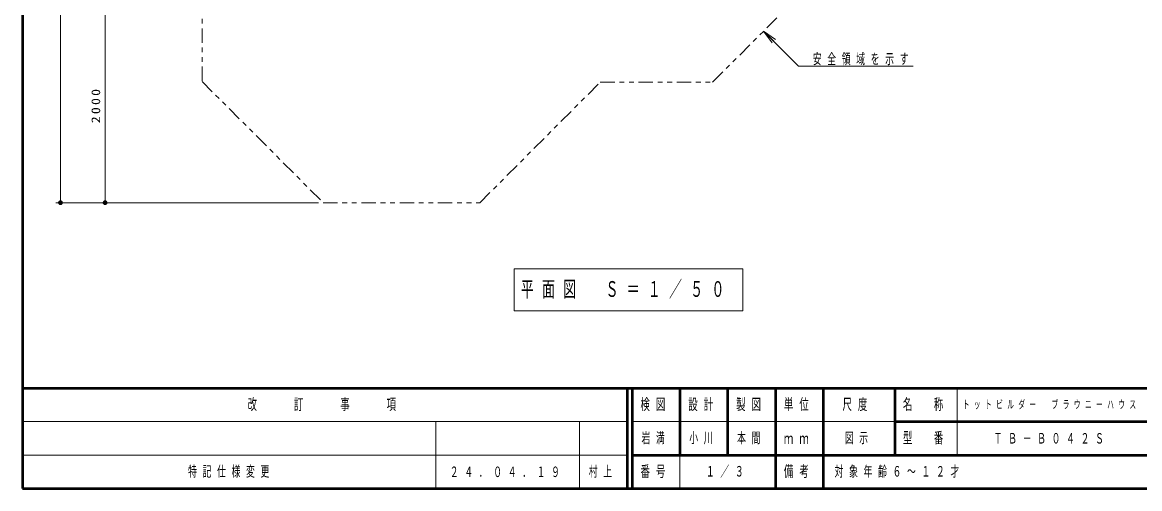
# Model space of a CAD drawing. Units: millimetres on the paper, scale 1:50. Extents: x -365 to 0, y -594 to 257.
# Drawn here: x -365 to -131.3, y 0 to 97.4 of the extents above; entities that cross this region are included whole.
import ezdxf

# ---------------------------------------------------------------- set-up
doc = ezdxf.new("R2010")
doc.units = ezdxf.units.MM
doc.linetypes.add('USER3', pattern=[8, 3, -1, 1, -1, 1, -1])
doc.layers.add('LY_1', color=140, linetype='Continuous', lineweight=50)
doc.styles.add('ＭＳ ゴシック', font='')
doc.styles.get('ＭＳ ゴシック').set_extended_font_data('MS Gothic')

# ---------------------------------------------------------------- blocks, each defined once
blk = doc.blocks.new('filled_dot')
at = {"color": 0, "linetype": 'Continuous', "lineweight": -2, "const_width": 1.25}
blk.add_lwpolyline([(-0.625, 0, 1), (0.625, 0, 1)], format="xyb", close=True, dxfattribs=at)

msp = doc.modelspace()

# ---------------------------------------------------------------- linework, layer by layer
at = {"layer": 'LY_1', "color": 7}
for p, q in [((-365, 257), (-365, 0)), ((-365, 21), (0, 21)), ((-365, 0), (0, 0))]:
    msp.add_line(p, q, dxfattribs=at)
at = {"layer": 'LY_1', "color": 7, "lineweight": 13}
for p, q in [((-357.03, 59.751), (-357.03, 233.903)), ((-347.698, 59.751), (-347.698, 99.751)), ((-208.207, 93.146), (-209.974, 95.62)), ((-209.974, 95.62), (-207.499, 93.853)), ((-209.974, 95.62), (-207.853, 93.499)), ((-209.974, 95.62), (-202.669, 88.315)), ((-202.669, 88.315), (-178.697, 88.315)), ((-303.083, 59.751), (-358.03, 59.751)), ((-262.147, 45.924), (-262.147, 37.124)), ((-214.347, 45.924), (-262.147, 45.924)), ((-214.347, 37.124), (-214.347, 45.924)), ((-262.147, 37.124), (-214.347, 37.124)), ((-169.5, 21), (-169.5, 7)), ((-365, 14), (-238.5, 14)), ((-278.5, 14), (-278.5, 0)), ((-248.5, 14), (-248.5, 0)), ((-237.5, 14), (-182.5, 14)), ((-365, 7), (-238.5, 7)), ((-227.5, 7), (-227.5, 0))]:
    msp.add_line(p, q, dxfattribs=at)
at = {"layer": 'LY_1'}
for p, q in [((-238.5, 21), (-238.5, 0)), ((-237.5, 21), (-237.5, 0)), ((-227.5, 21), (-227.5, 7)), ((-217.5, 21), (-217.5, 7)), ((-207.5, 21), (-207.5, 0)), ((-197.5, 21), (-197.5, 7)), ((-182.5, 21), (-182.5, 7)), ((-182.5, 14), (-70, 14)), ((-237.5, 7), (0, 7)), ((-197.5, 7), (-197.5, 0))]:
    msp.add_line(p, q, dxfattribs=at)
at = {"layer": 'LY_1', "color": 7, "linetype": 'USER3', "lineweight": 13}
msp.add_lwpolyline([(-134.825, 159.054), (-134.825, 192.208), (-160.148, 217.531), (-215.421, 217.531), (-217.912, 220.022), (-254.936, 220.022), (-268.817, 233.903), (-302.594, 233.903), (-330.096, 206.4), (-330.096, 177.087), (-342.146, 165.037), (-342.146, 126.926), (-327.405, 112.185), (-327.405, 85.074), (-302.083, 59.751), (-269.328, 59.751), (-244.125, 84.954), (-220.64, 84.954), (-199.308, 106.287), (-199.308, 133.731), (-160.148, 133.731)], close=True, dxfattribs=at)

# ---------------------------------------------------------------- block references
at = {"layer": 'LY_1', "color": 7, "lineweight": 13, "xscale": 0.4, "yscale": 0.4, "rotation": 90}
for p in [(-357.03, 59.751), (-347.698, 59.751)]:
    msp.add_blockref('filled_dot', p, dxfattribs=at)

# ---------------------------------------------------------------- texts
at = {"layer": 'LY_1', "color": 7, "style": 'ＭＳ ゴシック'}
for s, insert, char_height, attachment_point in [('\\T1.64;\\W0.6;安全領域を示す', (-199.697, 88.465), 2.199, 7), ('\\T1.64;\\W0.6;平面図\u3000Ｓ＝１／５０', (-260.747, 41.524), 3.299, 4), ('\\T1.64;\\W0.6;改\u3000\u3000訂\u3000\u3000事\u3000\u3000項', (-301.75, 17.5), 2.346, 5), ('\\T1.64;\\W0.6;検図', (-232.5, 17.5), 2.346, 5), ('\\T1.64;\\W0.6;設計', (-222.5, 17.5), 2.346, 5), ('\\T1.64;\\W0.6;製図', (-212.5, 17.5), 2.346, 5), ('\\T1.64;\\W0.6;単位', (-202.5, 17.5), 2.346, 5), ('\\T1.64;\\W0.6;尺度', (-190.25, 17.5), 2.346, 5), ('\\T1.64;\\W0.6;名\u3000称', (-176, 17.5), 2.346, 5), ('\\T1.64;\\W0.6;トットビルダー\u3000ブラウニーハウス', (-149.75, 17.5), 1.686, 5), ('\\T1.64;\\W0.6;岩満', (-232.5, 10.5), 2.199, 5), ('\\T1.64;\\W0.6;小川', (-222.5, 10.5), 2.199, 5), ('\\T1.64;\\W0.6;本間', (-212.5, 10.5), 2.199, 5), ('\\T1.64;\\W0.6;図示', (-193, 10.5), 2.199, 4), ('\\T1.64;\\W0.6;型\u3000番', (-176, 10.5), 2.346, 5), ('\\T1.64;\\W0.6;ｍｍ', (-202.5, 10.5), 2.346, 5), ('\\T1.64;\\W0.6;ＴＢ－Ｂ０４２Ｓ', (-149.75, 10.5), 2.199, 5), ('\\T1.64;\\W0.6;特記仕様変更', (-321.25, 3.5), 2.199, 5), ('\\T1.64;\\W0.6;村上', (-243.5, 3.5), 2.199, 5), ('\\T1.64;\\W0.6;番号', (-232.5, 3.5), 2.346, 5), ('\\T1.64;\\W0.6;１／３', (-217.5, 3.5), 2.199, 5), ('\\T1.64;\\W0.6;備考', (-202.5, 3.5), 2.346, 5), ('\\T1.64;\\W0.6;対象年齢６～１２才', (-181.5, 3.5), 2.199, 5), ('\\T1.64;\\W0.6;２４．０４．１９', (-263.5, 3.5), 2.199, 5)]:
    msp.add_mtext(s, dxfattribs=dict(at, insert=insert, char_height=char_height, attachment_point=attachment_point))
at = {"layer": 'LY_1', "color": 7, "insert": (-348.698, 80.174), "char_height": 1.833, "attachment_point": 8, "rotation": 90, "style": 'ＭＳ ゴシック'}
msp.add_mtext('\\T1.33;\\W1.15;2000', dxfattribs=at)

doc.saveas('drawing.dxf')
